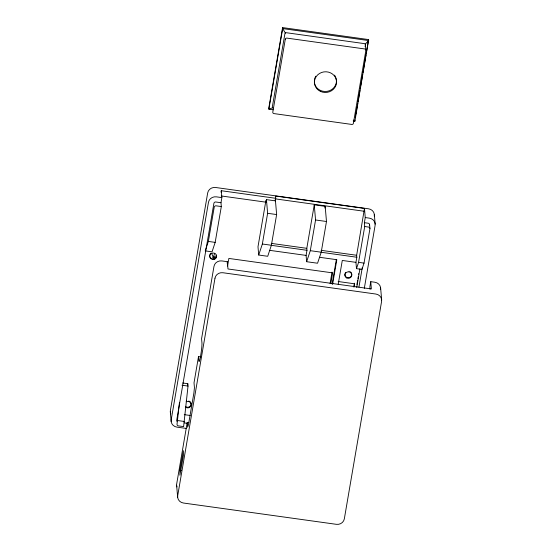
<?xml version="1.0" encoding="UTF-8"?>
<svg xmlns="http://www.w3.org/2000/svg" width="552" height="552" viewBox="0 0 552 552"><rect width="100%" height="100%" fill="white"/><g stroke="black" fill="none" stroke-linecap="round" stroke-linejoin="round"><path stroke-width="0.83" d="M182.698 382.991L187.818 383.709L188.025 386.069L183.602 426.606L178.413 425.889A1.663 1.552 -4.9 0 1 177.04 424.122L179.448 402.567M179.876 470.332L179.904 475.21L183.416 455.586L183.395 450.708L179.876 470.332L181.442 470.546M364.479 208.428L365.258 217.571L364.382 222.691L364.713 226.527L368.536 227.058A1.663 1.552 -4.9 0 1 369.916 228.825L364.037 263.111L361.946 269.41L356.482 268.651L355.943 262.352L356.82 257.239L356.654 255.272L364.479 208.428L275.71 196.063L275.462 200.88L276.635 214.555L271.377 245.26L267.713 256.287L258.702 255.031L257.991 246.765L265.885 200.707L266.009 202.184L221.242 195.953M205.654 249.552L208.352 241.424L214.224 207.138A1.663 1.552 -4.9 0 1 216.129 205.834L221.317 206.552L215.177 242.376L212.044 251.829L205.213 250.877M187.535 385.358L187.818 383.709M221.028 192.179L221.276 190.716L275.903 198.327M221.317 206.552L220.986 202.715L221.863 197.602L221.276 190.716M188.784 422.68L187.225 422.459L176.695 483.876A6.921 6.465 -4.9 0 0 176.957 486.926M200.859 356.902L198.513 356.571L194.021 382.805L194.435 387.621L193.904 392.934L188.418 424.923L187.639 427.282L187.225 422.459M227.107 263.152L227.362 261.689L221.897 260.93A6.921 6.465 -4.9 0 0 213.976 266.375L201.583 338.666L201.956 342.992A9.688 0.821 -82.1 0 1 200.714 355.391A9.688 0.821 -82.1 0 1 198.886 360.904L198.513 356.571M227.562 266.043L228.866 258.433L332.656 272.888L330.917 283.031M353.197 120.929L354.901 121.171L368.632 39.585L282.589 27.6L268.776 108.199L268.865 109.186L273.123 109.779M266.009 202.184L266.45 199.624L275.462 200.88M258.702 255.031L262.359 244.005L267.623 213.3L266.45 199.624M275.137 200.59L275.427 198.892L364.196 211.257M306.802 248.324L314.26 204.827L325.183 206.351L326.48 221.497L321.223 252.202L317.559 263.228L306.636 261.71L306.098 255.41L306.974 250.297L306.802 248.324L271.267 243.377M306.636 261.71L310.293 250.684L315.558 219.979L314.26 204.827M324.9 208.021L325.183 206.351M365.12 46.706L365.424 44.767A1.373 0.828 -64.1 0 0 365.169 44.201A1.408 1.276 18.4 0 0 364.658 43.663L286.15 32.692A1.373 1.249 18.4 0 0 285.412 33.085A1.408 1.014 77.1 0 0 284.956 33.437L272.322 106.971A1.373 0.994 77.2 0 0 272.426 107.467M355.253 117.638L355.543 115.941M355.833 114.243L357.144 106.612M357.434 104.915L357.724 103.217M358.013 101.52L359.324 93.881M359.614 92.184L359.904 90.487M360.194 88.796L360.49 87.099M360.78 85.401L362.671 74.368M362.961 72.671L363.25 70.973M363.54 69.276L366.01 54.855M366.3 53.158L368.632 39.585M330.082 283.507L332.028 272.129M332.145 284.038L336.361 259.419M332.608 284.308L336.823 259.695L319.498 257.28M338.21 284.218L342.288 260.454L355.943 262.352M353.929 286.598L354.508 283.204L353.977 287.185M356.482 268.651L358.572 262.352L364.713 226.527M356.923 284.452L357.655 280.216M357.944 278.518L358.234 276.821M356.73 287.447L359.932 268.783M358.938 287.088L362.284 267.582M364.313 288.365L375.091 225.492A6.921 6.465 -4.9 0 0 369.357 218.143L365.258 217.571M380.583 289.586A6.921 6.465 -4.9 0 0 374.856 282.238L370.758 281.665L369.881 286.785L370.088 289.207M214.99 258.35A3.457 3.229 -4.9 0 1 214.114 258.736L214.052 259.357L213.182 257.342L214.735 253.347M365.176 44.194L368.715 40.565L282.679 28.587L282.589 27.6M209.808 254.734A3.457 3.229 -4.9 0 0 213.879 258.798L214.162 259.323L213.182 257.342L216.556 255.597M272.591 107.812L268.865 109.186L282.679 28.587L285.405 33.079M214.397 259.254L213.879 258.798L213.934 259.385A3.457 3.229 -4.9 0 1 209.815 255.472A3.457 3.229 -4.9 0 1 215.466 253.81A3.457 3.229 -4.9 0 1 214.397 259.254L213.182 257.342L216.184 257.784M221.863 197.602L216.405 196.843A6.921 6.465 -4.9 0 0 208.477 202.287L171.203 419.782A6.921 6.465 -4.9 0 0 176.937 427.131L186.286 428.428M220.986 202.715L215.797 201.997A1.663 1.552 -4.9 0 0 213.9 203.302L176.709 420.286A1.663 1.552 -4.9 0 0 176.909 421.307M364.382 222.691L368.212 223.222A1.663 1.552 -4.9 0 1 369.585 224.988M267.623 213.3L276.635 214.555M315.558 219.979L326.48 221.497M321.112 250.318L356.654 255.272M262.359 244.005L271.377 245.26M310.293 250.684L321.223 252.202M271.432 245.343L306.974 250.297M321.285 252.285L356.82 257.239M208.352 241.424L215.177 242.376M358.572 262.352L364.037 263.111M269.714 250.346L306.098 255.41M338.169 281.513L354.556 283.797M182.05 385.234L188.025 386.069M184.264 414.649L190.219 415.477M177.654 420.541L184.478 421.493M184.126 422.894L187.542 423.37M213.182 257.342L215.239 258.805M353.632 120.046L354.901 121.171L354.819 120.184M211.706 253.327L213.934 259.385M365.417 44.65L365.886 50.156M374.332 214.383L375.174 224.174M380.625 287.827L381.68 300.067M369.592 224.567L369.93 228.507M370.758 281.665L371.379 288.944L227.983 268.969L227.362 261.689M358.621 273.702L358.669 274.275M170.32 411.757L171.161 421.542M176.619 485.194L177.668 497.442M374.291 216.149A6.921 6.465 -4.9 0 0 368.557 208.801L215.604 187.494A6.921 6.465 -4.9 0 0 207.676 192.938L170.402 410.433A6.921 6.465 -4.9 0 0 170.83 413.897M216.543 255.231A3.457 3.229 -4.9 0 1 215.377 258.074M210.091 254.113A3.457 3.229 -4.9 0 1 210.353 253.734M210.505 253.554A3.457 3.229 -4.9 0 1 211.036 253.092M351.003 272.426A3.457 3.229 -4.9 0 1 348.967 277.649A3.457 3.229 -4.9 0 1 345.007 273.571M345.29 272.943A3.457 3.229 -4.9 0 1 345.711 272.384M348.981 271.301A3.457 3.229 -4.9 0 1 349.216 271.356M350.299 271.819A3.457 3.229 -4.9 0 1 350.844 272.253M190.861 402.767A3.457 3.229 -4.9 0 1 185.686 406.727M186.224 401.145A3.457 3.229 -4.9 0 1 186.445 401.056M188.812 400.993A3.457 3.229 -4.9 0 1 189.032 401.076M189.86 401.532A3.457 3.229 -4.9 0 1 190.212 401.835M190.516 402.18A3.457 3.229 -4.9 0 1 190.764 402.567M186.286 401.725A3.457 3.229 -4.9 0 1 191.171 404.892A3.457 3.229 -4.9 0 1 185.769 407.341M336.092 78.37A11.068 10.343 -4.9 0 1 327.108 91.349A11.068 10.343 -4.9 0 1 314.343 81.779M314.378 80.337A11.068 10.343 -4.9 0 1 314.619 78.908M314.826 78.211A11.068 10.343 -4.9 0 1 315.075 77.528M315.378 76.859A11.068 10.343 -4.9 0 1 315.73 76.21M334.477 75.127A11.068 10.343 -4.9 0 1 335.271 76.355M335.595 77.011A11.068 10.343 -4.9 0 1 335.871 77.68M272.978 108.047A1.373 0.573 5.7 0 1 272.722 107.909M214.983 278.18L177.709 495.675A6.921 6.465 -4.9 0 0 183.443 503.024L336.396 524.331A6.921 6.465 -4.9 0 0 344.324 518.887L381.598 301.392A6.921 6.465 -4.9 0 0 375.864 294.043L222.911 272.736A6.921 6.465 -4.9 0 0 214.983 278.18M285.301 39.199L272.798 112.118A1.387 1.29 -4.9 0 0 273.944 113.588L351.79 124.435A1.387 1.29 -4.9 0 0 353.377 123.344L365.872 50.418A1.387 1.29 -4.9 0 0 364.727 48.949L286.881 38.109A1.387 1.29 -4.9 0 0 285.301 39.199M346.787 277.966A3.457 3.229 -4.9 0 0 351.817 274.875A3.457 3.229 -4.9 0 0 346.483 272.377A3.457 3.229 -4.9 0 0 346.787 277.966M320.436 91.39A11.068 10.343 -4.9 0 0 336.534 81.489A11.068 10.343 -4.9 0 0 319.477 73.499A11.068 10.343 -4.9 0 0 320.436 91.39"/></g></svg>
